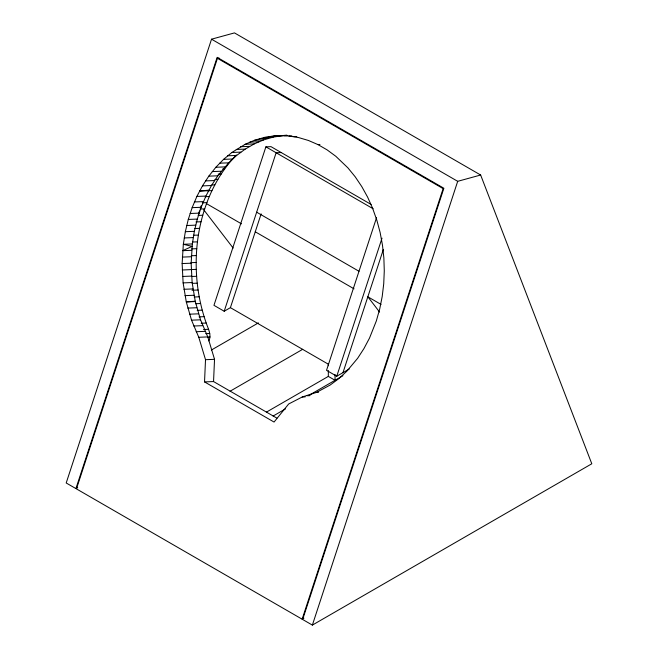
<?xml version="1.0" encoding="UTF-8"?>
<svg xmlns="http://www.w3.org/2000/svg" width="658" height="658" viewBox="0 0 658 658"><rect width="100%" height="100%" fill="white"/><g stroke="black" fill="none" stroke-linecap="round" stroke-linejoin="round"><path stroke-width="0.99" d="M335.054 374.451L335.054 380.283L328.326 376.401L328.326 370.569M328.326 365.708L328.326 363.767M208.816 340.934C211.876 335.021 208.093 328.696 206.225 323.053C203.215 314.499 200.904 305.707 199.226 296.799C195.887 278.704 195.303 260.116 197.449 241.848C201.315 209.96 213.784 178.359 236.321 155.033M278.976 135.622L288.878 136L298.757 137.612L308.479 140.491L317.946 144.587L327.075 149.859L335.786 156.259L347.893 167.848L355.197 176.796L361.793 186.609L367.649 197.186L372.625 208.315L376.861 220.282L380.143 232.554L382.479 245.171L383.869 258.002L384.28 270.907L383.729 283.787L382.208 296.478L379.724 308.939L376.318 320.989L369.533 338.039L363.956 348.559L357.623 358.314L346.774 371.276L338.763 378.671L330.217 385.004L316.58 392.365L302.219 396.996L288.665 403.987L274.057 422.049L204.531 381.911L205.518 359.687L198.774 337.274L191.536 320.166L186.28 301.907L183.121 282.891L182.134 263.554L183.335 244.282L185.334 231.69L188.287 219.435L192.152 207.648L196.882 196.421L202.45 185.893L208.808 176.155L215.865 167.264L223.58 159.359L231.871 152.475L245.204 144.267L254.572 140.253L264.203 137.464L274.024 135.935L286.987 135.318L274.024 135.935M276.911 418.143L213.546 381.558L214.533 359.334L207.788 336.921L200.55 319.821L195.294 301.553L192.136 282.537L191.149 263.2L192.35 243.929L194.349 231.336L197.301 219.089L201.167 207.295L205.896 196.076L211.465 185.54L217.823 175.801L228.655 162.839L236.666 155.436L245.22 149.103L254.218 143.913L263.587 139.907L273.218 137.111L283.039 135.589M198.387 214.524L199.497 210.881M75.925 488.59L217.148 57.353L443.87 188.254L302.647 619.491L312.369 625.1L591.797 463.775L480.644 175.02L234.478 32.9L211.531 39.192L66.203 482.98L75.925 488.59L77.702 487.562M219.459 58.233L217.444 58.307L76.435 488.886L302.137 619.194L303.914 618.166M371.112 204.449L270.989 146.652L265.89 146.841L213.957 305.328L224.197 311.242L230.407 307.656L261.136 213.875M224.197 311.242L276.13 152.755L281.229 152.557M376.557 217.683L326.533 370.322L336.764 376.236L349.184 369.064M336.764 376.236L382.018 238.163M342.983 372.65L383.359 249.44M302.137 619.194L443.138 188.616L217.444 58.307M312.369 625.1L457.697 181.32L480.644 175.02M200.369 208.158L201.307 205.485M211.399 350.023L258.397 322.889M230.02 391.263L302.738 349.283M266.391 412.138L328.326 376.401M273.111 416.037L285.498 408.889M308.503 395.606L342.941 375.726M208.915 190.146L199.588 191.05L208.586 190.721M195.22 301.208L186.28 301.907L195.294 301.553M283.935 135.655L286.937 135.54M269.097 136.535L278.112 136.19M288.878 136L291.889 135.885M264.203 137.464L273.218 137.111M293.838 136.642L296.84 136.527M259.342 138.698L268.357 138.353M254.572 140.253L263.587 139.907M249.843 142.12L258.857 141.766M245.204 144.267L254.218 143.913M240.639 146.718L249.653 146.364M317.946 144.587L319.944 144.505M236.206 149.456L245.22 149.103M231.871 152.475L240.886 152.121M227.652 155.79L236.666 155.436M223.58 159.359L232.595 159.006M219.64 163.184L228.655 162.839M215.865 167.264L224.88 166.91M222.692 168.983L224.715 168.909M212.254 171.59L221.269 171.236M218.176 174.131L221.211 174.016M208.808 176.155L217.823 175.801M214.886 179.461L217.921 179.338M205.535 180.909L214.549 180.555M211.794 184.997L214.829 184.882M202.45 185.893L211.465 185.54M207.912 190.779L211.95 190.623M196.882 196.421L205.896 196.076M205.263 196.693L209.302 196.536M194.414 201.948L203.429 201.603M202.253 202.804L206.883 202.623M192.152 207.648L201.167 207.295M200.057 209.055L204.687 208.874M190.113 213.488L199.127 213.134M198.116 215.437L202.754 215.256M188.287 219.435L197.301 219.089M195.994 221.952L201.044 221.754M186.699 225.505L195.714 225.159M194.538 228.548L199.596 228.359M185.334 231.69L194.349 231.336M193.337 235.268L198.395 235.071M184.224 237.949L193.238 237.604M192.391 242.045L197.449 241.848M192.35 243.929L183.335 244.282L192.103 246.38L182.685 250.665L191.7 250.32M191.7 248.872L196.758 248.675M191.281 255.756L196.339 255.559M182.307 257.097L191.322 256.743M191.116 262.665L196.174 262.468M182.134 263.554L191.149 263.2M182.217 270.002L196.265 269.377M182.546 276.459L191.56 276.105M191.552 276.492L196.61 276.294M183.121 282.891L192.136 282.537M192.169 283.368L197.227 283.17M183.936 289.281L192.95 288.936M192.021 290.244L198.091 290.014M184.988 295.623L194.003 295.269M194.168 296.997L199.226 296.799M195.549 303.716L200.6 303.519M187.793 308.092L196.808 307.738M197.17 310.346L202.22 310.148M189.553 314.179L198.568 313.825M199.053 316.86L204.103 316.663M191.536 320.166L200.55 319.821M201.175 323.251L206.225 323.053M193.74 326.014L202.754 325.661M203.528 329.518L208.578 329.321M196.142 331.714L205.156 331.361M205.699 333.631L209.738 333.474M198.774 337.274L207.788 336.921M208.076 337.11L210.099 337.036M205.518 359.687L214.533 359.334M204.531 381.911L213.546 381.558M316.58 392.365L318.587 392.283M307.064 395.754L310.066 395.639M302.219 396.996L305.222 396.881M211.531 39.192L457.697 181.32M265.89 146.841L373.135 208.759M256.653 212.189L358.997 271.269M206.283 203.519L241.502 223.86M255.263 231.797L354.045 288.829M381.048 304.424L367.838 296.791L379.576 312.065M230.407 307.656L328.293 364.17M203.717 209.754L233.154 248.058"/></g></svg>
